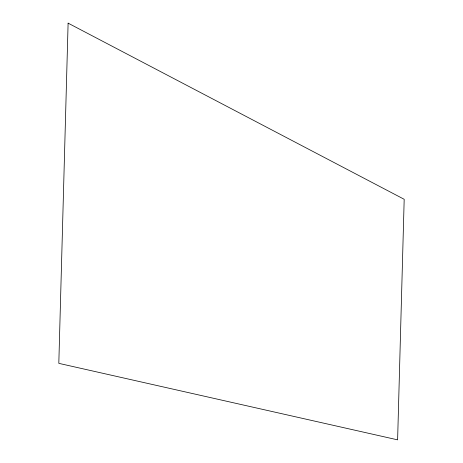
<?xml version="1.0" encoding="UTF-8"?>
<svg xmlns="http://www.w3.org/2000/svg" width="463" height="463" viewBox="0 0 463 463"><rect width="100%" height="100%" fill="white"/><g stroke="black" fill="none" stroke-linecap="round" stroke-linejoin="round"><path stroke-width="0.69" d="M68.107 23.15L58.813 363.351L397.619 439.85L404.187 199.293L68.107 23.15"/></g></svg>
